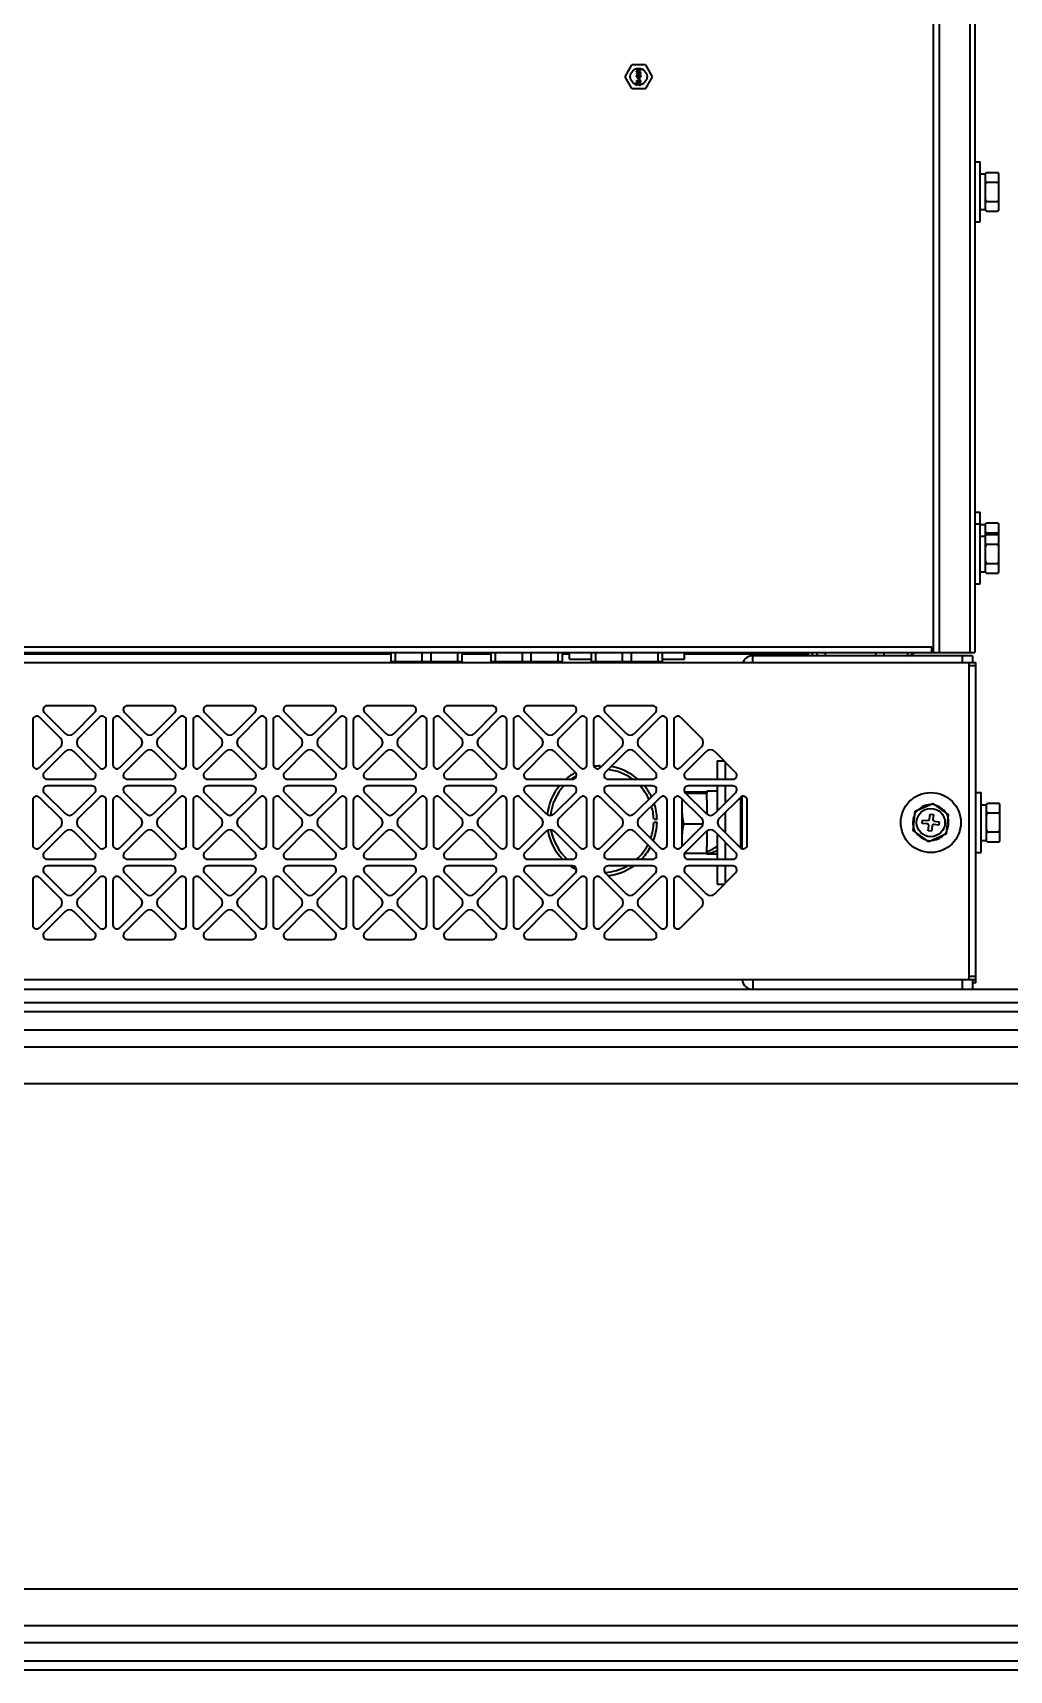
# Model space of a CAD drawing. Header units: millimetres. Extents: x 32496 to 166256, y 3504 to 23939.
# Drawn here: x 41309.4 to 41601.9, y 15003.3 to 15494 of the extents above; entities that cross this region are included whole.
import ezdxf

# ---------------------------------------------------------------- set-up
doc = ezdxf.new("R2010")
doc.units = ezdxf.units.MM
doc.layers.get('0').update_dxf_attribs({"lineweight": 35})

msp = doc.modelspace()

# ---------------------------------------------------------------- linework, layer by layer
at = {"linetype": 'Continuous'}
for p, q in [((41579.24, 15308.349), (41579.24, 17321.349)), ((41580.94, 17321.349), (41580.94, 15308.349)), ((41590.24, 15308.349), (41590.24, 16303.849)), ((41591.64, 15693.718), (41591.64, 15448.981)), ((41486.898, 15480.849), (41488.919, 15484.349)), ((41488.919, 15477.349), (41486.898, 15480.849)), ((41492.96, 15484.349), (41488.919, 15484.349)), ((41490.29, 15482.886), (41490.29, 15483.049)), ((41490.29, 15483.049), (41491.59, 15483.049)), ((41491.313, 15482.886), (41490.29, 15482.886)), ((41491.313, 15482.886), (41490.29, 15482.507)), ((41490.29, 15482.29), (41490.29, 15482.507)), ((41490.29, 15482.29), (41491.313, 15481.911)), ((41490.29, 15481.749), (41490.29, 15481.911)), ((41490.29, 15481.911), (41491.313, 15481.911)), ((41491.59, 15481.749), (41490.29, 15481.749)), ((41490.317, 15481.234), (41490.29, 15481.099)), ((41490.29, 15480.963), (41490.29, 15481.099)), ((41490.29, 15480.963), (41490.317, 15480.828)), ((41490.4, 15481.369), (41490.317, 15481.234)), ((41490.317, 15480.828), (41490.4, 15480.692)), ((41490.511, 15481.451), (41490.4, 15481.369)), ((41490.4, 15480.692), (41490.511, 15480.611)), ((41490.428, 15482.399), (41491.59, 15482.805)), ((41491.59, 15481.992), (41490.428, 15482.399)), ((41490.428, 15481.126), (41490.456, 15481.207)), ((41490.428, 15481.126), (41490.428, 15480.936)), ((41490.456, 15480.855), (41490.428, 15480.936)), ((41490.456, 15481.207), (41490.511, 15481.288)), ((41490.511, 15480.774), (41490.456, 15480.855)), ((41490.649, 15481.505), (41490.511, 15481.451)), ((41490.511, 15481.288), (41490.594, 15481.342)), ((41490.594, 15480.719), (41490.511, 15480.774)), ((41490.511, 15480.611), (41490.649, 15480.557)), ((41490.594, 15481.342), (41490.677, 15481.369)), ((41490.677, 15480.692), (41490.594, 15480.719)), ((41490.843, 15481.532), (41490.649, 15481.505)), ((41490.788, 15480.557), (41490.649, 15480.557)), ((41490.76, 15481.369), (41490.677, 15481.369)), ((41490.677, 15480.692), (41490.76, 15480.692)), ((41490.76, 15481.369), (41490.843, 15481.342)), ((41490.843, 15480.719), (41490.76, 15480.692)), ((41490.788, 15480.34), (41490.76, 15480.313)), ((41490.788, 15480.557), (41490.926, 15480.611)), ((41490.954, 15480.178), (41490.788, 15480.34)), ((41490.843, 15481.532), (41491.037, 15481.532)), ((41490.843, 15481.342), (41490.898, 15481.288)), ((41490.898, 15480.774), (41490.843, 15480.719)), ((41490.898, 15481.288), (41490.954, 15481.207)), ((41490.954, 15480.855), (41490.898, 15480.774)), ((41490.926, 15480.611), (41491.009, 15480.692)), ((41490.954, 15481.207), (41490.981, 15481.126)), ((41490.981, 15480.936), (41490.954, 15480.855)), ((41491.12, 15480.34), (41490.954, 15480.178)), ((41491.092, 15481.234), (41490.981, 15481.397)), ((41491.037, 15481.397), (41490.981, 15481.397)), ((41490.981, 15480.936), (41490.981, 15481.126)), ((41491.009, 15480.692), (41491.092, 15480.828)), ((41491.23, 15481.505), (41491.037, 15481.532)), ((41491.037, 15481.397), (41491.203, 15481.369)), ((41491.12, 15481.099), (41491.092, 15481.234)), ((41491.092, 15480.828), (41491.12, 15480.963)), ((41491.12, 15481.099), (41491.12, 15480.963)), ((41491.147, 15480.313), (41491.12, 15480.34)), ((41491.203, 15481.369), (41491.286, 15481.342)), ((41491.368, 15481.451), (41491.23, 15481.505)), ((41491.286, 15481.342), (41491.368, 15481.288)), ((41491.368, 15480.801), (41491.286, 15480.747)), ((41491.286, 15480.611), (41491.286, 15480.747)), ((41491.286, 15480.611), (41491.368, 15480.638)), ((41491.479, 15481.369), (41491.368, 15481.451)), ((41491.368, 15481.288), (41491.424, 15481.207)), ((41491.424, 15480.882), (41491.368, 15480.801)), ((41491.368, 15480.638), (41491.479, 15480.719)), ((41491.424, 15481.207), (41491.451, 15481.126)), ((41491.451, 15480.963), (41491.424, 15480.882)), ((41491.451, 15480.963), (41491.451, 15481.126)), ((41491.562, 15481.234), (41491.479, 15481.369)), ((41491.479, 15480.719), (41491.562, 15480.855)), ((41491.59, 15481.099), (41491.562, 15481.234)), ((41491.562, 15480.855), (41491.59, 15480.99)), ((41491.59, 15483.049), (41491.59, 15482.805)), ((41491.59, 15481.992), (41491.59, 15481.749)), ((41491.59, 15481.099), (41491.59, 15480.99)), ((41492.96, 15484.349), (41494.981, 15480.849)), ((41494.981, 15480.849), (41492.96, 15477.349)), ((41488.919, 15477.349), (41492.96, 15477.349)), ((41490.29, 15479.419), (41490.29, 15479.582)), ((41490.29, 15479.582), (41491.368, 15479.582)), ((41491.59, 15479.419), (41490.29, 15479.419)), ((41490.29, 15478.228), (41490.29, 15479.203)), ((41490.29, 15479.203), (41490.428, 15479.203)), ((41490.428, 15478.228), (41490.29, 15478.228)), ((41491.12, 15478.444), (41490.428, 15479.203)), ((41490.428, 15478.986), (41490.428, 15478.228)), ((41490.428, 15478.986), (41491.037, 15478.309)), ((41490.705, 15480.124), (41490.705, 15480.178)), ((41490.705, 15480.178), (41490.898, 15480.178)), ((41490.898, 15480.124), (41490.705, 15480.124)), ((41490.76, 15480.313), (41490.898, 15480.178)), ((41490.898, 15480.124), (41490.76, 15479.988)), ((41490.76, 15479.988), (41490.788, 15479.961)), ((41490.788, 15479.961), (41490.954, 15480.124)), ((41490.954, 15480.124), (41491.12, 15479.961)), ((41491.009, 15480.178), (41491.147, 15480.313)), ((41491.009, 15480.178), (41491.203, 15480.178)), ((41491.147, 15479.988), (41491.009, 15480.124)), ((41491.203, 15480.124), (41491.009, 15480.124)), ((41491.037, 15478.309), (41491.12, 15478.255)), ((41491.12, 15479.961), (41491.147, 15479.988)), ((41491.23, 15478.39), (41491.12, 15478.444)), ((41491.12, 15478.255), (41491.23, 15478.228)), ((41491.175, 15479.744), (41491.368, 15479.582)), ((41491.175, 15479.744), (41491.396, 15479.744)), ((41491.203, 15480.178), (41491.203, 15480.124)), ((41491.23, 15478.39), (41491.286, 15478.39)), ((41491.286, 15478.228), (41491.23, 15478.228)), ((41491.286, 15479.04), (41491.286, 15479.176)), ((41491.396, 15479.149), (41491.286, 15479.176)), ((41491.286, 15479.04), (41491.368, 15478.986)), ((41491.368, 15478.444), (41491.286, 15478.39)), ((41491.286, 15478.228), (41491.396, 15478.255)), ((41491.368, 15478.986), (41491.424, 15478.905)), ((41491.424, 15478.526), (41491.368, 15478.444)), ((41491.59, 15479.582), (41491.396, 15479.744)), ((41491.507, 15479.04), (41491.396, 15479.149)), ((41491.396, 15478.255), (41491.507, 15478.363)), ((41491.424, 15478.905), (41491.451, 15478.769)), ((41491.451, 15478.661), (41491.424, 15478.526)), ((41491.451, 15478.661), (41491.451, 15478.769)), ((41491.562, 15478.932), (41491.507, 15479.04)), ((41491.507, 15478.363), (41491.562, 15478.472)), ((41491.59, 15478.742), (41491.562, 15478.932)), ((41491.562, 15478.472), (41491.59, 15478.634)), ((41491.59, 15479.582), (41491.59, 15479.419)), ((41491.59, 15478.742), (41491.59, 15478.634)), ((41591.64, 15455.349), (41593.24, 15455.349)), ((41593.24, 15437.349), (41593.24, 15455.349)), ((41593.24, 15451.699), (41594.84, 15451.699)), ((41594.84, 15451.822), (41595.14, 15452.122)), ((41594.84, 15440.875), (41594.84, 15451.822)), ((41595.14, 15452.122), (41598.54, 15452.122)), ((41598.84, 15451.822), (41598.54, 15452.122)), ((41598.84, 15440.875), (41598.84, 15451.822)), ((41591.64, 15448.981), (41591.64, 15443.718)), ((41595.14, 15449.235), (41598.54, 15449.235)), ((41591.64, 15443.718), (41591.64, 15308.349)), ((41595.14, 15443.462), (41598.54, 15443.462)), ((41591.64, 15437.349), (41593.24, 15437.349)), ((41593.24, 15440.999), (41594.84, 15440.999)), ((41594.84, 15440.875), (41595.14, 15440.575)), ((41595.14, 15440.575), (41598.54, 15440.575)), ((41598.84, 15440.875), (41598.54, 15440.575)), ((41591.64, 15350.349), (41593.24, 15350.349)), ((41593.24, 15346.849), (41593.24, 15350.349)), ((41591.64, 15346.849), (41593.24, 15346.849)), ((41593.24, 15328.849), (41593.24, 15346.849)), ((41593.24, 15346.699), (41594.84, 15346.699)), ((41593.24, 15343.199), (41594.84, 15343.199)), ((41594.84, 15346.822), (41595.111, 15347.093)), ((41594.84, 15343.322), (41594.84, 15346.822)), ((41594.84, 15343.322), (41595.14, 15343.622)), ((41594.84, 15332.375), (41594.84, 15343.322)), ((41595.14, 15347.122), (41598.54, 15347.122)), ((41595.14, 15344.191), (41598.54, 15344.191)), ((41595.14, 15343.622), (41598.54, 15343.622)), ((41598.84, 15343.322), (41598.54, 15343.622)), ((41598.84, 15346.822), (41598.569, 15347.093)), ((41598.84, 15343.322), (41598.84, 15346.822)), ((41598.84, 15332.375), (41598.84, 15343.322)), ((41595.14, 15340.735), (41598.54, 15340.735)), ((41595.14, 15334.962), (41598.54, 15334.962)), ((41591.64, 15328.849), (41593.24, 15328.849)), ((41593.24, 15332.499), (41594.84, 15332.499)), ((41594.84, 15332.375), (41595.14, 15332.075)), ((41595.14, 15332.075), (41598.54, 15332.075)), ((41598.84, 15332.375), (41598.54, 15332.075)), ((41094.64, 15310.049), (41578.74, 15310.049)), ((41578.74, 15308.349), (41578.74, 15310.049)), ((41094.64, 15308.349), (41580.94, 15308.349)), ((41094.64, 15305.349), (41591.94, 15305.349)), ((41416.773, 15307.849), (41269.665, 15307.849)), ((41416.773, 15305.582), (41416.773, 15308.349)), ((41416.773, 15305.582), (41438.106, 15305.582)), ((41418.092, 15305.582), (41418.092, 15308.349)), ((41426.121, 15305.582), (41426.121, 15308.349)), ((41428.758, 15305.582), (41428.758, 15308.349)), ((41436.788, 15305.582), (41436.788, 15308.349)), ((41438.106, 15305.582), (41438.106, 15308.349)), ((41446.773, 15307.849), (41438.106, 15307.849)), ((41446.773, 15305.582), (41446.773, 15308.349)), ((41446.773, 15305.582), (41468.106, 15305.582)), ((41448.092, 15305.582), (41448.092, 15308.349)), ((41456.121, 15305.582), (41456.121, 15308.349)), ((41458.758, 15305.582), (41458.758, 15308.349)), ((41466.788, 15305.582), (41466.788, 15308.349)), ((41468.106, 15305.582), (41468.106, 15308.349)), ((41470.19, 15307.849), (41468.106, 15307.849)), ((41470.19, 15306.349), (41470.19, 15308.349)), ((41470.19, 15306.349), (41476.773, 15306.349)), ((41476.773, 15305.582), (41476.773, 15308.349)), ((41476.773, 15305.582), (41498.106, 15305.582)), ((41478.092, 15305.582), (41478.092, 15308.349)), ((41486.121, 15305.582), (41486.121, 15308.349)), ((41488.758, 15305.582), (41488.758, 15308.349)), ((41496.788, 15305.582), (41496.788, 15308.349)), ((41498.106, 15305.582), (41498.106, 15308.349)), ((41498.106, 15306.349), (41504.69, 15306.349)), ((41504.69, 15306.349), (41504.69, 15308.349)), ((41541.94, 15307.849), (41504.69, 15307.849)), ((41525.14, 15305.349), (41525.14, 15307.349)), ((41590.94, 15307.349), (41525.14, 15307.349)), ((41541.54, 15307.349), (41541.54, 15307.849)), ((41541.94, 15307.849), (41541.94, 15308.349)), ((41543.04, 15307.349), (41543.04, 15308.349)), ((41544.44, 15307.349), (41544.44, 15308.349)), ((41546.94, 15307.349), (41546.94, 15308.349)), ((41561.94, 15307.349), (41561.94, 15308.349)), ((41564.44, 15307.349), (41564.44, 15308.349)), ((41571.44, 15308.349), (41571.44, 15307.349)), ((41580.94, 15308.349), (41591.64, 15308.349)), ((41587.94, 15305.349), (41587.94, 15307.349)), ((41589.94, 15304.349), (41589.94, 15305.349)), ((41589.94, 15211.349), (41589.94, 15304.349)), ((41591.94, 15304.349), (41589.94, 15304.349)), ((41590.94, 15307.349), (41590.94, 15305.349)), ((41591.94, 15210.349), (41591.94, 15305.349)), ((41312.903, 15290.3), (41319.167, 15284.036)), ((41327.128, 15292.349), (41313.751, 15292.349)), ((41321.713, 15284.036), (41327.977, 15290.3)), ((41336.903, 15290.3), (41343.167, 15284.036)), ((41351.128, 15292.349), (41337.751, 15292.349)), ((41345.713, 15284.036), (41351.977, 15290.3)), ((41360.903, 15290.3), (41367.167, 15284.036)), ((41375.128, 15292.349), (41361.751, 15292.349)), ((41369.713, 15284.036), (41375.977, 15290.3)), ((41384.903, 15290.3), (41391.167, 15284.036)), ((41399.128, 15292.349), (41385.751, 15292.349)), ((41393.713, 15284.036), (41399.977, 15290.3)), ((41408.903, 15290.3), (41415.167, 15284.036)), ((41423.128, 15292.349), (41409.751, 15292.349)), ((41417.713, 15284.036), (41423.977, 15290.3)), ((41432.903, 15290.3), (41439.167, 15284.036)), ((41447.128, 15292.349), (41433.751, 15292.349)), ((41441.713, 15284.036), (41447.977, 15290.3)), ((41456.903, 15290.3), (41463.167, 15284.036)), ((41471.128, 15292.349), (41457.751, 15292.349)), ((41465.713, 15284.036), (41471.977, 15290.3)), ((41480.903, 15290.3), (41487.167, 15284.036)), ((41495.128, 15292.349), (41481.751, 15292.349)), ((41489.713, 15284.036), (41495.977, 15290.3)), ((41309.44, 15288.037), (41309.44, 15274.66)), ((41317.753, 15282.621), (41311.488, 15288.886)), ((41329.391, 15288.886), (41323.127, 15282.621)), ((41331.44, 15274.66), (41331.44, 15288.037)), ((41333.44, 15288.037), (41333.44, 15274.66)), ((41341.753, 15282.621), (41335.488, 15288.886)), ((41353.391, 15288.886), (41347.127, 15282.621)), ((41355.44, 15274.66), (41355.44, 15288.037)), ((41357.44, 15288.037), (41357.44, 15274.66)), ((41365.753, 15282.621), (41359.488, 15288.886)), ((41377.391, 15288.886), (41371.127, 15282.621)), ((41379.44, 15274.66), (41379.44, 15288.037)), ((41381.44, 15288.037), (41381.44, 15274.66)), ((41389.753, 15282.621), (41383.488, 15288.886)), ((41401.391, 15288.886), (41395.127, 15282.621)), ((41403.44, 15274.66), (41403.44, 15288.037)), ((41405.44, 15288.037), (41405.44, 15274.66)), ((41413.753, 15282.621), (41407.488, 15288.886)), ((41425.391, 15288.886), (41419.127, 15282.621)), ((41427.44, 15274.66), (41427.44, 15288.037)), ((41429.44, 15288.037), (41429.44, 15274.66)), ((41437.753, 15282.621), (41431.488, 15288.886)), ((41449.391, 15288.886), (41443.127, 15282.621)), ((41451.44, 15274.66), (41451.44, 15288.037)), ((41453.44, 15288.037), (41453.44, 15274.66)), ((41461.753, 15282.621), (41455.488, 15288.886)), ((41473.391, 15288.886), (41467.127, 15282.621)), ((41475.44, 15274.66), (41475.44, 15288.037)), ((41477.44, 15288.037), (41477.44, 15274.66)), ((41485.753, 15282.621), (41479.488, 15288.886)), ((41497.391, 15288.886), (41491.127, 15282.621)), ((41499.44, 15274.66), (41499.44, 15288.037)), ((41501.44, 15288.037), (41501.44, 15274.66)), ((41509.753, 15282.621), (41503.488, 15288.886)), ((41311.488, 15273.811), (41317.753, 15280.076)), ((41323.127, 15280.076), (41329.391, 15273.811)), ((41335.488, 15273.811), (41341.753, 15280.076)), ((41347.127, 15280.076), (41353.391, 15273.811)), ((41359.488, 15273.811), (41365.753, 15280.076)), ((41371.127, 15280.076), (41377.391, 15273.811)), ((41383.488, 15273.811), (41389.753, 15280.076)), ((41395.127, 15280.076), (41401.391, 15273.811)), ((41407.488, 15273.811), (41413.753, 15280.076)), ((41419.127, 15280.076), (41425.391, 15273.811)), ((41431.488, 15273.811), (41437.753, 15280.076)), ((41443.127, 15280.076), (41449.391, 15273.811)), ((41455.488, 15273.811), (41461.753, 15280.076)), ((41467.127, 15280.076), (41473.391, 15273.811)), ((41479.488, 15273.811), (41485.753, 15280.076)), ((41491.127, 15280.076), (41497.391, 15273.811)), ((41503.488, 15273.811), (41509.753, 15280.076)), ((41319.167, 15278.662), (41312.903, 15272.397)), ((41327.977, 15272.397), (41321.713, 15278.662)), ((41343.167, 15278.662), (41336.903, 15272.397)), ((41351.977, 15272.397), (41345.713, 15278.662)), ((41367.167, 15278.662), (41360.903, 15272.397)), ((41375.977, 15272.397), (41369.713, 15278.662)), ((41391.167, 15278.662), (41384.903, 15272.397)), ((41399.977, 15272.397), (41393.713, 15278.662)), ((41415.167, 15278.662), (41408.903, 15272.397)), ((41423.977, 15272.397), (41417.713, 15278.662)), ((41439.167, 15278.662), (41432.903, 15272.397)), ((41447.977, 15272.397), (41441.713, 15278.662)), ((41463.167, 15278.662), (41456.903, 15272.397)), ((41471.977, 15272.397), (41465.713, 15278.662)), ((41479.44, 15273.772), (41479.44, 15274.341)), ((41487.167, 15278.662), (41480.903, 15272.397)), ((41495.977, 15272.397), (41489.713, 15278.662)), ((41511.167, 15278.662), (41504.903, 15272.397)), ((41519.977, 15272.397), (41513.713, 15278.662)), ((41514.44, 15275.849), (41514.44, 15270.349)), ((41514.44, 15275.849), (41516.526, 15275.849)), ((41516.94, 15270.349), (41516.94, 15275.434)), ((41313.751, 15270.349), (41327.128, 15270.349)), ((41337.751, 15270.349), (41351.128, 15270.349)), ((41361.751, 15270.349), (41375.128, 15270.349)), ((41385.751, 15270.349), (41399.128, 15270.349)), ((41409.751, 15270.349), (41423.128, 15270.349)), ((41433.751, 15270.349), (41447.128, 15270.349)), ((41457.751, 15270.349), (41471.128, 15270.349)), ((41481.751, 15270.349), (41495.128, 15270.349)), ((41505.751, 15270.349), (41519.128, 15270.349)), ((41317.753, 15258.621), (41311.488, 15264.886)), ((41312.903, 15266.3), (41319.167, 15260.036)), ((41327.128, 15268.349), (41313.751, 15268.349)), ((41321.713, 15260.036), (41327.977, 15266.3)), ((41329.391, 15264.886), (41323.127, 15258.621)), ((41341.753, 15258.621), (41335.488, 15264.886)), ((41336.903, 15266.3), (41343.167, 15260.036)), ((41351.128, 15268.349), (41337.751, 15268.349)), ((41345.713, 15260.036), (41351.977, 15266.3)), ((41353.391, 15264.886), (41347.127, 15258.621)), ((41365.753, 15258.621), (41359.488, 15264.886)), ((41360.903, 15266.3), (41367.167, 15260.036)), ((41375.128, 15268.349), (41361.751, 15268.349)), ((41369.713, 15260.036), (41375.977, 15266.3)), ((41377.391, 15264.886), (41371.127, 15258.621)), ((41389.753, 15258.621), (41383.488, 15264.886)), ((41384.903, 15266.3), (41391.167, 15260.036)), ((41399.128, 15268.349), (41385.751, 15268.349)), ((41393.713, 15260.036), (41399.977, 15266.3)), ((41401.391, 15264.886), (41395.127, 15258.621)), ((41413.753, 15258.621), (41407.488, 15264.886)), ((41408.903, 15266.3), (41415.167, 15260.036)), ((41423.128, 15268.349), (41409.751, 15268.349)), ((41417.713, 15260.036), (41423.977, 15266.3)), ((41425.391, 15264.886), (41419.127, 15258.621)), ((41437.753, 15258.621), (41431.488, 15264.886)), ((41432.903, 15266.3), (41439.167, 15260.036)), ((41447.128, 15268.349), (41433.751, 15268.349)), ((41441.713, 15260.036), (41447.977, 15266.3)), ((41449.391, 15264.886), (41443.127, 15258.621)), ((41461.753, 15258.621), (41455.488, 15264.886)), ((41456.903, 15266.3), (41463.167, 15260.036)), ((41471.128, 15268.349), (41457.751, 15268.349)), ((41465.713, 15260.036), (41471.977, 15266.3)), ((41473.391, 15264.886), (41467.127, 15258.621)), ((41485.753, 15258.621), (41479.488, 15264.886)), ((41480.903, 15266.3), (41487.167, 15260.036)), ((41495.128, 15268.349), (41481.751, 15268.349)), ((41489.713, 15260.036), (41495.977, 15266.3)), ((41497.391, 15264.886), (41491.127, 15258.621)), ((41509.753, 15258.621), (41503.488, 15264.886)), ((41503.84, 15264.534), (41503.84, 15250.163)), ((41504.716, 15266.551), (41511.34, 15266.551)), ((41504.903, 15266.3), (41511.167, 15260.036)), ((41505.071, 15266.132), (41511.34, 15266.132)), ((41519.128, 15268.349), (41505.751, 15268.349)), ((41511.34, 15266.799), (41511.34, 15266.228)), ((41514.44, 15266.799), (41511.34, 15266.799)), ((41511.34, 15264.037), (41511.34, 15266.228)), ((41513.713, 15260.036), (41519.977, 15266.3)), ((41514.44, 15268.349), (41514.44, 15260.763)), ((41521.391, 15264.886), (41515.127, 15258.621)), ((41516.94, 15263.263), (41516.94, 15268.349)), ((41521.44, 15264.925), (41521.44, 15249.772)), ((41521.94, 15264.849), (41521.44, 15264.849)), ((41521.94, 15249.505), (41521.94, 15265.192)), ((41591.94, 15266.349), (41593.54, 15266.349)), ((41593.54, 15248.349), (41593.54, 15266.349)), ((41309.44, 15264.037), (41309.44, 15250.66)), ((41331.44, 15250.66), (41331.44, 15264.037)), ((41333.44, 15264.037), (41333.44, 15250.66)), ((41355.44, 15250.66), (41355.44, 15264.037)), ((41357.44, 15264.037), (41357.44, 15250.66)), ((41379.44, 15250.66), (41379.44, 15264.037)), ((41381.44, 15264.037), (41381.44, 15250.66)), ((41403.44, 15250.66), (41403.44, 15264.037)), ((41405.44, 15264.037), (41405.44, 15250.66)), ((41427.44, 15250.66), (41427.44, 15264.037)), ((41429.44, 15264.037), (41429.44, 15250.66)), ((41451.44, 15250.66), (41451.44, 15264.037)), ((41453.44, 15264.037), (41453.44, 15250.66)), ((41475.44, 15250.66), (41475.44, 15264.037)), ((41477.44, 15264.037), (41477.44, 15250.66)), ((41499.44, 15250.66), (41499.44, 15264.037)), ((41501.44, 15264.037), (41501.44, 15250.66)), ((41511.34, 15264.037), (41511.34, 15259.894)), ((41516.94, 15254.263), (41516.94, 15260.434)), ((41523.44, 15250.66), (41523.44, 15264.037)), ((41573.161, 15255.009), (41573.775, 15260.75)), ((41573.775, 15260.75), (41579.053, 15263.089)), ((41578.049, 15258.396), (41578.208, 15259.888)), ((41578.208, 15259.888), (41579.203, 15259.781)), ((41579.203, 15259.781), (41579.043, 15258.29)), ((41579.053, 15263.089), (41583.718, 15259.688)), ((41583.105, 15253.947), (41583.718, 15259.688)), ((41593.54, 15262.699), (41595.14, 15262.699)), ((41595.14, 15262.822), (41595.392, 15263.075)), ((41595.14, 15251.875), (41595.14, 15262.822)), ((41595.392, 15263.075), (41595.44, 15263.122)), ((41595.44, 15263.122), (41598.84, 15263.122)), ((41595.44, 15260.307), (41598.84, 15260.307)), ((41598.887, 15263.075), (41598.84, 15263.122)), ((41599.14, 15262.822), (41598.887, 15263.075)), ((41599.14, 15251.875), (41599.14, 15262.822)), ((41311.488, 15249.811), (41317.753, 15256.076)), ((41319.167, 15254.662), (41312.903, 15248.397)), ((41327.977, 15248.397), (41321.713, 15254.662)), ((41323.127, 15256.076), (41329.391, 15249.811)), ((41335.488, 15249.811), (41341.753, 15256.076)), ((41343.167, 15254.662), (41336.903, 15248.397)), ((41351.977, 15248.397), (41345.713, 15254.662)), ((41347.127, 15256.076), (41353.391, 15249.811)), ((41359.488, 15249.811), (41365.753, 15256.076)), ((41367.167, 15254.662), (41360.903, 15248.397)), ((41375.977, 15248.397), (41369.713, 15254.662)), ((41371.127, 15256.076), (41377.391, 15249.811)), ((41383.488, 15249.811), (41389.753, 15256.076)), ((41391.167, 15254.662), (41384.903, 15248.397)), ((41399.977, 15248.397), (41393.713, 15254.662)), ((41395.127, 15256.076), (41401.391, 15249.811)), ((41407.488, 15249.811), (41413.753, 15256.076)), ((41415.167, 15254.662), (41408.903, 15248.397)), ((41423.977, 15248.397), (41417.713, 15254.662)), ((41419.127, 15256.076), (41425.391, 15249.811)), ((41431.488, 15249.811), (41437.753, 15256.076)), ((41439.167, 15254.662), (41432.903, 15248.397)), ((41447.977, 15248.397), (41441.713, 15254.662)), ((41443.127, 15256.076), (41449.391, 15249.811)), ((41455.488, 15249.811), (41461.753, 15256.076)), ((41463.167, 15254.662), (41456.903, 15248.397)), ((41471.977, 15248.397), (41465.713, 15254.662)), ((41467.127, 15256.076), (41473.391, 15249.811)), ((41479.488, 15249.811), (41485.753, 15256.076)), ((41487.167, 15254.662), (41480.903, 15248.397)), ((41495.977, 15248.397), (41489.713, 15254.662)), ((41491.127, 15256.076), (41497.391, 15249.811)), ((41495.432, 15258.349), (41496.432, 15258.349)), ((41496.432, 15257.349), (41495.432, 15257.349)), ((41503.488, 15249.811), (41509.753, 15256.076)), ((41504.347, 15256.93), (41510.225, 15256.93)), ((41511.167, 15254.662), (41504.903, 15248.397)), ((41511.34, 15254.803), (41511.34, 15250.152)), ((41519.977, 15248.397), (41513.713, 15254.662)), ((41515.127, 15256.076), (41521.391, 15249.811)), ((41577.826, 15251.608), (41573.161, 15255.009)), ((41575.901, 15257.117), (41576.007, 15258.111)), ((41577.392, 15256.958), (41575.901, 15257.117)), ((41576.007, 15258.111), (41577.499, 15257.952)), ((41577.677, 15254.916), (41577.836, 15256.407)), ((41578.671, 15254.81), (41577.677, 15254.916)), ((41578.831, 15256.301), (41578.671, 15254.81)), ((41580.872, 15256.586), (41579.381, 15256.745)), ((41579.487, 15257.74), (41580.979, 15257.58)), ((41580.979, 15257.58), (41580.872, 15256.586)), ((41511.34, 15248.146), (41511.34, 15250.152)), ((41514.44, 15253.934), (41514.44, 15246.349)), ((41516.94, 15246.349), (41516.94, 15251.434)), ((41521.44, 15249.849), (41521.94, 15249.849)), ((41583.105, 15253.947), (41577.826, 15251.608)), ((41593.54, 15251.999), (41595.14, 15251.999)), ((41595.14, 15251.875), (41595.392, 15251.622)), ((41595.44, 15254.535), (41598.84, 15254.535)), ((41595.44, 15251.576), (41598.84, 15251.576)), ((41599.14, 15251.875), (41598.887, 15251.622)), ((41313.751, 15246.349), (41327.128, 15246.349)), ((41337.751, 15246.349), (41351.128, 15246.349)), ((41361.751, 15246.349), (41375.128, 15246.349)), ((41385.751, 15246.349), (41399.128, 15246.349)), ((41409.751, 15246.349), (41423.128, 15246.349)), ((41433.751, 15246.349), (41447.128, 15246.349)), ((41457.751, 15246.349), (41471.128, 15246.349)), ((41481.751, 15246.349), (41495.128, 15246.349)), ((41504.716, 15248.146), (41511.34, 15248.146)), ((41505.751, 15246.349), (41519.128, 15246.349)), ((41511.34, 15248.146), (41511.34, 15247.899)), ((41514.44, 15247.899), (41511.34, 15247.899)), ((41591.94, 15248.349), (41593.54, 15248.349)), ((41309.44, 15240.037), (41309.44, 15226.66)), ((41317.753, 15234.621), (41311.488, 15240.886)), ((41312.903, 15242.3), (41319.167, 15236.036)), ((41327.128, 15244.349), (41313.751, 15244.349)), ((41321.713, 15236.036), (41327.977, 15242.3)), ((41329.391, 15240.886), (41323.127, 15234.621)), ((41331.44, 15226.66), (41331.44, 15240.037)), ((41333.44, 15240.037), (41333.44, 15226.66)), ((41341.753, 15234.621), (41335.488, 15240.886)), ((41336.903, 15242.3), (41343.167, 15236.036)), ((41351.128, 15244.349), (41337.751, 15244.349)), ((41345.713, 15236.036), (41351.977, 15242.3)), ((41353.391, 15240.886), (41347.127, 15234.621)), ((41355.44, 15226.66), (41355.44, 15240.037)), ((41357.44, 15240.037), (41357.44, 15226.66)), ((41365.753, 15234.621), (41359.488, 15240.886)), ((41360.903, 15242.3), (41367.167, 15236.036)), ((41375.128, 15244.349), (41361.751, 15244.349)), ((41369.713, 15236.036), (41375.977, 15242.3)), ((41377.391, 15240.886), (41371.127, 15234.621)), ((41379.44, 15226.66), (41379.44, 15240.037)), ((41381.44, 15240.037), (41381.44, 15226.66)), ((41389.753, 15234.621), (41383.488, 15240.886)), ((41384.903, 15242.3), (41391.167, 15236.036)), ((41399.128, 15244.349), (41385.751, 15244.349)), ((41393.713, 15236.036), (41399.977, 15242.3)), ((41401.391, 15240.886), (41395.127, 15234.621)), ((41403.44, 15226.66), (41403.44, 15240.037)), ((41405.44, 15240.037), (41405.44, 15226.66)), ((41413.753, 15234.621), (41407.488, 15240.886)), ((41408.903, 15242.3), (41415.167, 15236.036)), ((41423.128, 15244.349), (41409.751, 15244.349)), ((41417.713, 15236.036), (41423.977, 15242.3)), ((41425.391, 15240.886), (41419.127, 15234.621)), ((41427.44, 15226.66), (41427.44, 15240.037)), ((41429.44, 15240.037), (41429.44, 15226.66)), ((41437.753, 15234.621), (41431.488, 15240.886)), ((41432.903, 15242.3), (41439.167, 15236.036)), ((41447.128, 15244.349), (41433.751, 15244.349)), ((41441.713, 15236.036), (41447.977, 15242.3)), ((41449.391, 15240.886), (41443.127, 15234.621)), ((41451.44, 15226.66), (41451.44, 15240.037)), ((41453.44, 15240.037), (41453.44, 15226.66)), ((41461.753, 15234.621), (41455.488, 15240.886)), ((41456.903, 15242.3), (41463.167, 15236.036)), ((41471.128, 15244.349), (41457.751, 15244.349)), ((41465.713, 15236.036), (41471.977, 15242.3)), ((41473.391, 15240.886), (41467.127, 15234.621)), ((41475.44, 15226.66), (41475.44, 15240.037)), ((41477.44, 15240.037), (41477.44, 15226.66)), ((41485.753, 15234.621), (41479.488, 15240.886)), ((41480.903, 15242.3), (41487.167, 15236.036)), ((41495.128, 15244.349), (41481.751, 15244.349)), ((41489.713, 15236.036), (41495.977, 15242.3)), ((41497.391, 15240.886), (41491.127, 15234.621)), ((41499.44, 15226.66), (41499.44, 15240.037)), ((41501.44, 15240.037), (41501.44, 15226.66)), ((41509.753, 15234.621), (41503.488, 15240.886)), ((41504.903, 15242.3), (41511.167, 15236.036)), ((41519.128, 15244.349), (41505.751, 15244.349)), ((41513.713, 15236.036), (41519.977, 15242.3)), ((41514.44, 15244.349), (41514.44, 15238.849)), ((41516.94, 15239.263), (41516.94, 15244.349)), ((41514.44, 15238.849), (41516.526, 15238.849)), ((41311.488, 15225.811), (41317.753, 15232.076)), ((41319.167, 15230.662), (41312.903, 15224.397)), ((41327.977, 15224.397), (41321.713, 15230.662)), ((41323.127, 15232.076), (41329.391, 15225.811)), ((41335.488, 15225.811), (41341.753, 15232.076)), ((41343.167, 15230.662), (41336.903, 15224.397)), ((41351.977, 15224.397), (41345.713, 15230.662)), ((41347.127, 15232.076), (41353.391, 15225.811)), ((41359.488, 15225.811), (41365.753, 15232.076)), ((41367.167, 15230.662), (41360.903, 15224.397)), ((41375.977, 15224.397), (41369.713, 15230.662)), ((41371.127, 15232.076), (41377.391, 15225.811)), ((41383.488, 15225.811), (41389.753, 15232.076)), ((41391.167, 15230.662), (41384.903, 15224.397)), ((41399.977, 15224.397), (41393.713, 15230.662)), ((41395.127, 15232.076), (41401.391, 15225.811)), ((41407.488, 15225.811), (41413.753, 15232.076)), ((41415.167, 15230.662), (41408.903, 15224.397)), ((41423.977, 15224.397), (41417.713, 15230.662)), ((41419.127, 15232.076), (41425.391, 15225.811)), ((41431.488, 15225.811), (41437.753, 15232.076)), ((41439.167, 15230.662), (41432.903, 15224.397)), ((41447.977, 15224.397), (41441.713, 15230.662)), ((41443.127, 15232.076), (41449.391, 15225.811)), ((41455.488, 15225.811), (41461.753, 15232.076)), ((41463.167, 15230.662), (41456.903, 15224.397)), ((41471.977, 15224.397), (41465.713, 15230.662)), ((41467.127, 15232.076), (41473.391, 15225.811)), ((41479.488, 15225.811), (41485.753, 15232.076)), ((41487.167, 15230.662), (41480.903, 15224.397)), ((41495.977, 15224.397), (41489.713, 15230.662)), ((41491.127, 15232.076), (41497.391, 15225.811)), ((41503.488, 15225.811), (41509.753, 15232.076)), ((41313.751, 15222.349), (41327.128, 15222.349)), ((41337.751, 15222.349), (41351.128, 15222.349)), ((41361.751, 15222.349), (41375.128, 15222.349)), ((41385.751, 15222.349), (41399.128, 15222.349)), ((41409.751, 15222.349), (41423.128, 15222.349)), ((41433.751, 15222.349), (41447.128, 15222.349)), ((41457.751, 15222.349), (41471.128, 15222.349)), ((41481.751, 15222.349), (41495.128, 15222.349)), ((41589.94, 15210.349), (41589.94, 15211.349)), ((41589.94, 15211.349), (41591.94, 15211.349)), ((41094.64, 15210.349), (41591.94, 15210.349)), ((41961.64, 15207.349), (41134.64, 15207.349)), ((41525.14, 15210.349), (41525.14, 15207.349)), ((41587.94, 15207.349), (41587.94, 15210.349)), ((41590.94, 15210.349), (41590.94, 15209.758)), ((41590.94, 15209.758), (41590.94, 15207.349)), ((41591.94, 15209.349), (41590.94, 15209.349)), ((41591.94, 15209.349), (41591.94, 15210.349)), ((41961.64, 15203.349), (41134.64, 15203.349)), ((51717.14, 15200.629), (40048.64, 15200.629)), ((51717.14, 15195.156), (40048.64, 15195.156)), ((51071.64, 15190.039), (40098.64, 15190.039)), ((51071.64, 15179.094), (40098.64, 15179.094)), ((52008.64, 15027.604), (40172.64, 15027.604)), ((52008.64, 15016.658), (40172.64, 15016.658)), ((52008.64, 15011.541), (40172.64, 15011.541)), ((52008.64, 15006.069), (40172.64, 15006.069)), ((52008.64, 15003.349), (40172.64, 15003.349))]:
    msp.add_line(p, q, dxfattribs=at)
for centre, radius in [((41490.94, 15480.849), 2.5), ((41578.44, 15257.349), 9), ((41578.44, 15257.349), 4.25)]:
    msp.add_circle(centre, radius, dxfattribs=at)
for centre, radius, start, end in [((41596.082, 15449.548), 3.555, 39.13645, 39.50132), ((41597.598, 15443.15), 3.556, 219.13644, 219.50078), ((41597.655, 15344.531), 3.608, 140.86438, 141.29004), ((41598.976, 15343.344), 5.384, 135.4351, 135.87611), ((41594.702, 15343.342), 5.386, 44.1239, 44.56491), ((41596.026, 15344.532), 3.606, 38.70995, 39.13363), ((41596.082, 15341.048), 3.555, 39.13645, 39.50132), ((41597.598, 15334.65), 3.556, 219.13644, 219.50078), ((41525.14, 15304.149), 3.2, 90, 157.85234), ((41571.44, 15310.349), 3, 270, 317.70579), ((41310.64, 15288.037), 1.2, 45, 180), ((41313.751, 15291.149), 1.2, 90, 225), ((41327.128, 15291.149), 1.2, 315, 90), ((41330.24, 15288.037), 1.2, 0, 135), ((41334.64, 15288.037), 1.2, 45, 180), ((41337.751, 15291.149), 1.2, 90, 225), ((41351.128, 15291.149), 1.2, 315, 90), ((41354.24, 15288.037), 1.2, 0, 135), ((41358.64, 15288.037), 1.2, 45, 180), ((41361.751, 15291.149), 1.2, 90, 225), ((41375.128, 15291.149), 1.2, 315, 90), ((41378.24, 15288.037), 1.2, 0, 135), ((41382.64, 15288.037), 1.2, 45, 180), ((41385.751, 15291.149), 1.2, 90, 225), ((41399.128, 15291.149), 1.2, 315, 90), ((41402.24, 15288.037), 1.2, 0, 135), ((41406.64, 15288.037), 1.2, 45, 180), ((41409.751, 15291.149), 1.2, 90, 225), ((41423.128, 15291.149), 1.2, 315, 90), ((41426.24, 15288.037), 1.2, 0, 135), ((41430.64, 15288.037), 1.2, 45, 180), ((41433.751, 15291.149), 1.2, 90, 225), ((41447.128, 15291.149), 1.2, 315, 90), ((41450.24, 15288.037), 1.2, 0, 135), ((41454.64, 15288.037), 1.2, 45, 180), ((41457.751, 15291.149), 1.2, 90, 225), ((41471.128, 15291.149), 1.2, 315, 90), ((41474.24, 15288.037), 1.2, 0, 135), ((41478.64, 15288.037), 1.2, 45, 180), ((41481.751, 15291.149), 1.2, 90, 225), ((41495.128, 15291.149), 1.2, 315, 90), ((41498.24, 15288.037), 1.2, 0, 135), ((41502.64, 15288.037), 1.2, 45, 180), ((41316.48, 15281.349), 1.8, 315, 45), ((41320.44, 15285.308), 1.8, 225, 315), ((41320.44, 15277.389), 1.8, 45, 135), ((41324.4, 15281.349), 1.8, 135, 225), ((41340.48, 15281.349), 1.8, 315, 45), ((41344.44, 15285.308), 1.8, 225, 315), ((41344.44, 15277.389), 1.8, 45, 135), ((41348.4, 15281.349), 1.8, 135, 225), ((41364.48, 15281.349), 1.8, 315, 45), ((41368.44, 15285.308), 1.8, 225, 315), ((41368.44, 15277.389), 1.8, 45, 135), ((41372.4, 15281.349), 1.8, 135, 225), ((41388.48, 15281.349), 1.8, 315, 45), ((41392.44, 15285.308), 1.8, 225, 315), ((41392.44, 15277.389), 1.8, 45, 135), ((41396.4, 15281.349), 1.8, 135, 225), ((41412.48, 15281.349), 1.8, 315, 45), ((41416.44, 15285.308), 1.8, 225, 315), ((41416.44, 15277.389), 1.8, 45, 135), ((41420.4, 15281.349), 1.8, 135, 225), ((41436.48, 15281.349), 1.8, 315, 45), ((41440.44, 15285.308), 1.8, 225, 315), ((41440.44, 15277.389), 1.8, 45, 135), ((41444.4, 15281.349), 1.8, 135, 225), ((41460.48, 15281.349), 1.8, 315, 45), ((41464.44, 15285.308), 1.8, 225, 315), ((41464.44, 15277.389), 1.8, 45, 135), ((41468.4, 15281.349), 1.8, 135, 225), ((41484.48, 15281.349), 1.8, 315, 45), ((41488.44, 15285.308), 1.8, 225, 315), ((41488.44, 15277.389), 1.8, 45, 135), ((41492.4, 15281.349), 1.8, 135, 225), ((41508.48, 15281.349), 1.8, 315, 45), ((41512.44, 15277.389), 1.8, 45, 135), ((41310.64, 15274.66), 1.2, 180, 315), ((41330.24, 15274.66), 1.2, 225, 0), ((41334.64, 15274.66), 1.2, 180, 315), ((41354.24, 15274.66), 1.2, 225, 0), ((41358.64, 15274.66), 1.2, 180, 315), ((41378.24, 15274.66), 1.2, 225, 0), ((41382.64, 15274.66), 1.2, 180, 315), ((41402.24, 15274.66), 1.2, 225, 0), ((41406.64, 15274.66), 1.2, 180, 315), ((41426.24, 15274.66), 1.2, 225, 0), ((41430.64, 15274.66), 1.2, 180, 315), ((41450.24, 15274.66), 1.2, 225, 0), ((41454.64, 15274.66), 1.2, 180, 315), ((41474.24, 15274.66), 1.2, 225, 0), ((41478.64, 15274.66), 1.2, 180, 315), ((41479.94, 15257.849), 16.5, 91.7365, 98.34437), ((41498.24, 15274.66), 1.2, 225, 0), ((41502.64, 15274.66), 1.2, 180, 315), ((41313.751, 15271.549), 1.2, 135, 270), ((41327.128, 15271.549), 1.2, 270, 45), ((41337.751, 15271.549), 1.2, 135, 270), ((41351.128, 15271.549), 1.2, 270, 45), ((41361.751, 15271.549), 1.2, 135, 270), ((41375.128, 15271.549), 1.2, 270, 45), ((41385.751, 15271.549), 1.2, 135, 270), ((41399.128, 15271.549), 1.2, 270, 45), ((41409.751, 15271.549), 1.2, 135, 270), ((41423.128, 15271.549), 1.2, 270, 45), ((41433.751, 15271.549), 1.2, 135, 270), ((41447.128, 15271.549), 1.2, 270, 45), ((41457.751, 15271.549), 1.2, 135, 270), ((41479.94, 15257.849), 16.5, 118.62579, 130.66828), ((41479.94, 15257.849), 15.5, 119.58808, 126.13774), ((41471.128, 15271.549), 1.2, 270, 45), ((41481.751, 15271.549), 1.2, 135, 270), ((41479.94, 15257.849), 15.5, 53.86236, 83.34372), ((41479.94, 15257.849), 16.5, 49.33265, 80.64875), ((41495.128, 15271.549), 1.2, 270, 45), ((41505.751, 15271.549), 1.2, 135, 270), ((41519.128, 15271.549), 1.2, 270, 45), ((41310.64, 15264.037), 1.2, 45, 180), ((41313.751, 15267.149), 1.2, 90, 225), ((41327.128, 15267.149), 1.2, 315, 90), ((41330.24, 15264.037), 1.2, 0, 135), ((41334.64, 15264.037), 1.2, 45, 180), ((41337.751, 15267.149), 1.2, 90, 225), ((41351.128, 15267.149), 1.2, 315, 90), ((41354.24, 15264.037), 1.2, 0, 135), ((41358.64, 15264.037), 1.2, 45, 180), ((41361.751, 15267.149), 1.2, 90, 225), ((41375.128, 15267.149), 1.2, 315, 90), ((41378.24, 15264.037), 1.2, 0, 135), ((41382.64, 15264.037), 1.2, 45, 180), ((41385.751, 15267.149), 1.2, 90, 225), ((41399.128, 15267.149), 1.2, 315, 90), ((41402.24, 15264.037), 1.2, 0, 135), ((41406.64, 15264.037), 1.2, 45, 180), ((41409.751, 15267.149), 1.2, 90, 225), ((41423.128, 15267.149), 1.2, 315, 90), ((41426.24, 15264.037), 1.2, 0, 135), ((41430.64, 15264.037), 1.2, 45, 180), ((41433.751, 15267.149), 1.2, 90, 225), ((41447.128, 15267.149), 1.2, 315, 90), ((41450.24, 15264.037), 1.2, 0, 135), ((41454.64, 15264.037), 1.2, 45, 180), ((41457.751, 15267.149), 1.2, 90, 225), ((41479.94, 15257.849), 16.5, 140.44975, 173.3933), ((41479.94, 15257.849), 15.5, 137.2859, 173.80278), ((41471.128, 15267.149), 1.2, 315, 90), ((41474.24, 15264.037), 1.2, 0, 135), ((41478.64, 15264.037), 1.2, 45, 180), ((41481.751, 15267.149), 1.2, 90, 225), ((41479.94, 15257.849), 15.5, 24.72813, 42.71334), ((41479.94, 15257.849), 16.5, 26.02129, 39.54966), ((41495.128, 15267.149), 1.2, 315, 90), ((41498.24, 15264.037), 1.2, 0, 135), ((41502.64, 15264.037), 1.2, 45, 180), ((41505.751, 15267.149), 1.2, 90, 225), ((41519.128, 15267.149), 1.2, 315, 90), ((41522.24, 15264.037), 1.2, 0, 135), ((41320.44, 15261.308), 1.8, 225, 315), ((41344.44, 15261.308), 1.8, 225, 315), ((41368.44, 15261.308), 1.8, 225, 315), ((41392.44, 15261.308), 1.8, 225, 315), ((41416.44, 15261.308), 1.8, 225, 315), ((41440.44, 15261.308), 1.8, 225, 315), ((41464.44, 15261.308), 1.8, 225, 315), ((41488.44, 15261.308), 1.8, 225, 315), ((41479.94, 15257.849), 15.5, 1.84857, 16.59242), ((41479.94, 15257.849), 16.5, 1.7365, 18.45898), ((41512.44, 15261.308), 1.8, 225, 315), ((41578.44, 15257.349), 5.35, 153.06137, 194.74076), ((41578.44, 15257.349), 5.474, 137.90862, 149.89351), ((41578.44, 15257.349), 5.35, 93.06137, 134.74076), ((41578.44, 15257.349), 5.474, 77.90862, 89.89351), ((41578.44, 15257.349), 5.35, 33.06137, 74.74076), ((41578.44, 15257.349), 5.474, 17.90862, 29.89351), ((41316.48, 15257.349), 1.8, 315, 45), ((41320.44, 15253.389), 1.8, 45, 135), ((41324.4, 15257.349), 1.8, 135, 225), ((41340.48, 15257.349), 1.8, 315, 45), ((41344.44, 15253.389), 1.8, 45, 135), ((41348.4, 15257.349), 1.8, 135, 225), ((41364.48, 15257.349), 1.8, 315, 45), ((41368.44, 15253.389), 1.8, 45, 135), ((41372.4, 15257.349), 1.8, 135, 225), ((41388.48, 15257.349), 1.8, 315, 45), ((41392.44, 15253.389), 1.8, 45, 135), ((41396.4, 15257.349), 1.8, 135, 225), ((41412.48, 15257.349), 1.8, 315, 45), ((41416.44, 15253.389), 1.8, 45, 135), ((41420.4, 15257.349), 1.8, 135, 225), ((41436.48, 15257.349), 1.8, 315, 45), ((41440.44, 15253.389), 1.8, 45, 135), ((41444.4, 15257.349), 1.8, 135, 225), ((41460.48, 15257.349), 1.8, 315, 45), ((41464.44, 15253.389), 1.8, 45, 135), ((41479.94, 15257.849), 16.5, 189.86055, 224.2208), ((41479.94, 15257.849), 15.5, 189.98795, 227.98818), ((41468.4, 15257.349), 1.8, 135, 225), ((41484.48, 15257.349), 1.8, 315, 45), ((41488.44, 15253.389), 1.8, 45, 135), ((41492.4, 15257.349), 1.8, 135, 225), ((41479.94, 15257.849), 15.5, 340.45195, 358.15143), ((41479.94, 15257.849), 16.5, 338.81204, 358.2635), ((41508.48, 15257.349), 1.8, 315, 45), ((41512.44, 15253.389), 1.8, 45, 135), ((41516.4, 15257.349), 1.8, 135, 225), ((41578.44, 15257.349), 5.474, 197.90862, 209.89351), ((41577.339, 15256.461), 0.5, 353.90106, 83.90106), ((41577.552, 15258.449), 0.5, 263.90106, 353.90106), ((41579.328, 15256.248), 0.5, 83.90106, 173.90106), ((41579.54, 15258.237), 0.5, 173.90106, 263.90106), ((41578.44, 15257.349), 5.35, 333.06137, 14.74076), ((41310.64, 15250.66), 1.2, 180, 315), ((41330.24, 15250.66), 1.2, 225, 0), ((41334.64, 15250.66), 1.2, 180, 315), ((41354.24, 15250.66), 1.2, 225, 0), ((41358.64, 15250.66), 1.2, 180, 315), ((41378.24, 15250.66), 1.2, 225, 0), ((41382.64, 15250.66), 1.2, 180, 315), ((41402.24, 15250.66), 1.2, 225, 0), ((41406.64, 15250.66), 1.2, 180, 315), ((41426.24, 15250.66), 1.2, 225, 0), ((41430.64, 15250.66), 1.2, 180, 315), ((41450.24, 15250.66), 1.2, 225, 0), ((41454.64, 15250.66), 1.2, 180, 315), ((41474.24, 15250.66), 1.2, 225, 0), ((41478.64, 15250.66), 1.2, 180, 315), ((41479.94, 15257.849), 15.5, 312.01146, 332.49855), ((41479.94, 15257.849), 16.5, 315.78045, 331.41617), ((41498.24, 15250.66), 1.2, 225, 0), ((41502.64, 15250.66), 1.2, 180, 315), ((41522.24, 15250.66), 1.2, 225, 0), ((41578.44, 15257.349), 5.35, 213.06137, 254.74076), ((41578.44, 15257.349), 5.474, 257.90862, 269.89351), ((41578.44, 15257.349), 5.35, 273.06137, 314.74076), ((41578.44, 15257.349), 5.474, 317.90862, 329.89351), ((41597.99, 15254.177), 3.64, 218.44669, 218.90617), ((41596.289, 15254.177), 3.639, 321.08629, 321.55327), ((41313.751, 15247.549), 1.2, 135, 270), ((41327.128, 15247.549), 1.2, 270, 45), ((41337.751, 15247.549), 1.2, 135, 270), ((41351.128, 15247.549), 1.2, 270, 45), ((41361.751, 15247.549), 1.2, 135, 270), ((41375.128, 15247.549), 1.2, 270, 45), ((41385.751, 15247.549), 1.2, 135, 270), ((41399.128, 15247.549), 1.2, 270, 45), ((41409.751, 15247.549), 1.2, 135, 270), ((41423.128, 15247.549), 1.2, 270, 45), ((41433.751, 15247.549), 1.2, 135, 270), ((41447.128, 15247.549), 1.2, 270, 45), ((41457.751, 15247.549), 1.2, 135, 270), ((41471.128, 15247.549), 1.2, 270, 45), ((41481.751, 15247.549), 1.2, 135, 270), ((41495.128, 15247.549), 1.2, 270, 45), ((41505.751, 15247.549), 1.2, 135, 270), ((41519.128, 15247.549), 1.2, 270, 45), ((41310.64, 15240.037), 1.2, 45, 180), ((41313.751, 15243.149), 1.2, 90, 225), ((41327.128, 15243.149), 1.2, 315, 90), ((41330.24, 15240.037), 1.2, 0, 135), ((41334.64, 15240.037), 1.2, 45, 180), ((41337.751, 15243.149), 1.2, 90, 225), ((41351.128, 15243.149), 1.2, 315, 90), ((41354.24, 15240.037), 1.2, 0, 135), ((41358.64, 15240.037), 1.2, 45, 180), ((41361.751, 15243.149), 1.2, 90, 225), ((41375.128, 15243.149), 1.2, 315, 90), ((41378.24, 15240.037), 1.2, 0, 135), ((41382.64, 15240.037), 1.2, 45, 180), ((41385.751, 15243.149), 1.2, 90, 225), ((41399.128, 15243.149), 1.2, 315, 90), ((41402.24, 15240.037), 1.2, 0, 135), ((41406.64, 15240.037), 1.2, 45, 180), ((41409.751, 15243.149), 1.2, 90, 225), ((41423.128, 15243.149), 1.2, 315, 90), ((41426.24, 15240.037), 1.2, 0, 135), ((41430.64, 15240.037), 1.2, 45, 180), ((41433.751, 15243.149), 1.2, 90, 225), ((41447.128, 15243.149), 1.2, 315, 90), ((41450.24, 15240.037), 1.2, 0, 135), ((41454.64, 15240.037), 1.2, 45, 180), ((41457.751, 15243.149), 1.2, 90, 225), ((41479.94, 15257.849), 16.5, 235.01545, 242.49204), ((41471.128, 15243.149), 1.2, 315, 90), ((41474.24, 15240.037), 1.2, 0, 135), ((41478.64, 15240.037), 1.2, 45, 180), ((41481.751, 15243.149), 1.2, 90, 225), ((41479.94, 15257.849), 15.5, 273.30073, 299.28249), ((41479.94, 15257.849), 16.5, 276.26197, 304.98489), ((41495.128, 15243.149), 1.2, 315, 90), ((41498.24, 15240.037), 1.2, 0, 135), ((41502.64, 15240.037), 1.2, 45, 180), ((41505.751, 15243.149), 1.2, 90, 225), ((41519.128, 15243.149), 1.2, 315, 90), ((41320.44, 15237.308), 1.8, 225, 315), ((41344.44, 15237.308), 1.8, 225, 315), ((41368.44, 15237.308), 1.8, 225, 315), ((41392.44, 15237.308), 1.8, 225, 315), ((41416.44, 15237.308), 1.8, 225, 315), ((41440.44, 15237.308), 1.8, 225, 315), ((41464.44, 15237.308), 1.8, 225, 315), ((41488.44, 15237.308), 1.8, 225, 315), ((41512.44, 15237.308), 1.8, 225, 315), ((41316.48, 15233.349), 1.8, 315, 45), ((41320.44, 15229.389), 1.8, 45, 135), ((41324.4, 15233.349), 1.8, 135, 225), ((41340.48, 15233.349), 1.8, 315, 45), ((41344.44, 15229.389), 1.8, 45, 135), ((41348.4, 15233.349), 1.8, 135, 225), ((41364.48, 15233.349), 1.8, 315, 45), ((41368.44, 15229.389), 1.8, 45, 135), ((41372.4, 15233.349), 1.8, 135, 225), ((41388.48, 15233.349), 1.8, 315, 45), ((41392.44, 15229.389), 1.8, 45, 135), ((41396.4, 15233.349), 1.8, 135, 225), ((41412.48, 15233.349), 1.8, 315, 45), ((41416.44, 15229.389), 1.8, 45, 135), ((41420.4, 15233.349), 1.8, 135, 225), ((41436.48, 15233.349), 1.8, 315, 45), ((41440.44, 15229.389), 1.8, 45, 135), ((41444.4, 15233.349), 1.8, 135, 225), ((41460.48, 15233.349), 1.8, 315, 45), ((41464.44, 15229.389), 1.8, 45, 135), ((41468.4, 15233.349), 1.8, 135, 225), ((41484.48, 15233.349), 1.8, 315, 45), ((41488.44, 15229.389), 1.8, 45, 135), ((41492.4, 15233.349), 1.8, 135, 225), ((41508.48, 15233.349), 1.8, 315, 45), ((41310.64, 15226.66), 1.2, 180, 315), ((41330.24, 15226.66), 1.2, 225, 0), ((41334.64, 15226.66), 1.2, 180, 315), ((41354.24, 15226.66), 1.2, 225, 0), ((41358.64, 15226.66), 1.2, 180, 315), ((41378.24, 15226.66), 1.2, 225, 0), ((41382.64, 15226.66), 1.2, 180, 315), ((41402.24, 15226.66), 1.2, 225, 0), ((41406.64, 15226.66), 1.2, 180, 315), ((41426.24, 15226.66), 1.2, 225, 0), ((41430.64, 15226.66), 1.2, 180, 315), ((41450.24, 15226.66), 1.2, 225, 0), ((41454.64, 15226.66), 1.2, 180, 315), ((41474.24, 15226.66), 1.2, 225, 0), ((41478.64, 15226.66), 1.2, 180, 315), ((41498.24, 15226.66), 1.2, 225, 0), ((41502.64, 15226.66), 1.2, 180, 315), ((41313.751, 15223.549), 1.2, 135, 270), ((41327.128, 15223.549), 1.2, 270, 45), ((41337.751, 15223.549), 1.2, 135, 270), ((41351.128, 15223.549), 1.2, 270, 45), ((41361.751, 15223.549), 1.2, 135, 270), ((41375.128, 15223.549), 1.2, 270, 45), ((41385.751, 15223.549), 1.2, 135, 270), ((41399.128, 15223.549), 1.2, 270, 45), ((41409.751, 15223.549), 1.2, 135, 270), ((41423.128, 15223.549), 1.2, 270, 45), ((41433.751, 15223.549), 1.2, 135, 270), ((41447.128, 15223.549), 1.2, 270, 45), ((41457.751, 15223.549), 1.2, 135, 270), ((41471.128, 15223.549), 1.2, 270, 45), ((41481.751, 15223.549), 1.2, 135, 270), ((41495.128, 15223.549), 1.2, 270, 45), ((41525.14, 15210.549), 3.2, 183.65496, 270)]:
    msp.add_arc(centre, radius, start, end, dxfattribs=at)
for centre, start_param, end_param in [((41512.234, 15257.349), -2.2092881, -1.8789298), ((41514.44, 15257.349), -2.4487921, -2.1145617)]:
    msp.add_ellipse(centre, major_axis=(8.087, 8.087), ratio=0.6045595, start_param=start_param, end_param=end_param, dxfattribs=at)
for points, knots in [([(41594.84, 15451.792), (41594.863, 15451.82), (41594.958, 15451.934), (41595.06, 15452.043), (41595.14, 15452.122)], [0, 0, 0, 0, 0.2445585, 1, 1, 1, 1]), ([(41598.825, 15451.81), (41598.803, 15451.836), (41598.712, 15451.944), (41598.615, 15452.047), (41598.54, 15452.122)], [0, 0, 0, 0, 0.2448781, 1, 1, 1, 1]), ([(41595.14, 15449.235), (41595.113, 15449.262), (41595.009, 15449.368), (41594.91, 15449.479), (41594.84, 15449.565)], [0, 0, 0, 0, 0.2553524, 1, 1, 1, 1]), ([(41598.54, 15449.235), (41598.567, 15449.262), (41598.671, 15449.368), (41598.77, 15449.479), (41598.84, 15449.565)], [0, 0, 0, 0, 0.2553532, 1, 1, 1, 1]), ([(41594.84, 15443.132), (41594.863, 15443.16), (41594.958, 15443.274), (41595.06, 15443.382), (41595.14, 15443.462)], [0, 0, 0, 0, 0.2445585, 1, 1, 1, 1]), ([(41598.84, 15443.132), (41598.817, 15443.16), (41598.721, 15443.274), (41598.619, 15443.382), (41598.54, 15443.462)], [0, 0, 0, 0, 0.2445585, 1, 1, 1, 1]), ([(41595.14, 15440.575), (41595.114, 15440.601), (41595.016, 15440.701), (41594.921, 15440.806), (41594.854, 15440.888)], [0, 0, 0, 0, 0.2550408, 1, 1, 1, 1]), ([(41598.54, 15440.575), (41598.567, 15440.602), (41598.671, 15440.708), (41598.77, 15440.819), (41598.84, 15440.905)], [0, 0, 0, 0, 0.2553532, 1, 1, 1, 1]), ([(41595.14, 15344.191), (41595.113, 15344.218), (41595.009, 15344.326), (41594.91, 15344.439), (41594.84, 15344.526)], [0, 0, 0, 0, 0.2552106, 1, 1, 1, 1]), ([(41594.84, 15343.292), (41594.863, 15343.32), (41594.958, 15343.434), (41595.06, 15343.543), (41595.14, 15343.622)], [0, 0, 0, 0, 0.2445585, 1, 1, 1, 1]), ([(41594.857, 15346.808), (41594.876, 15346.832), (41594.958, 15346.93), (41595.044, 15347.023), (41595.111, 15347.092)], [0, 0, 0, 0, 0.2454978, 1, 1, 1, 1]), ([(41598.54, 15344.191), (41598.567, 15344.218), (41598.671, 15344.326), (41598.77, 15344.439), (41598.84, 15344.526)], [0, 0, 0, 0, 0.2552114, 1, 1, 1, 1]), ([(41598.825, 15343.31), (41598.803, 15343.336), (41598.712, 15343.444), (41598.615, 15343.547), (41598.54, 15343.622)], [0, 0, 0, 0, 0.2448781, 1, 1, 1, 1]), ([(41598.823, 15346.808), (41598.803, 15346.832), (41598.722, 15346.93), (41598.636, 15347.023), (41598.569, 15347.092)], [0, 0, 0, 0, 0.2454961, 1, 1, 1, 1]), ([(41595.14, 15340.735), (41595.113, 15340.762), (41595.009, 15340.868), (41594.91, 15340.979), (41594.84, 15341.065)], [0, 0, 0, 0, 0.2553524, 1, 1, 1, 1]), ([(41598.54, 15340.735), (41598.567, 15340.762), (41598.671, 15340.868), (41598.77, 15340.979), (41598.84, 15341.065)], [0, 0, 0, 0, 0.2553532, 1, 1, 1, 1]), ([(41594.84, 15334.632), (41594.863, 15334.66), (41594.958, 15334.774), (41595.06, 15334.882), (41595.14, 15334.962)], [0, 0, 0, 0, 0.2445585, 1, 1, 1, 1]), ([(41598.84, 15334.632), (41598.817, 15334.66), (41598.721, 15334.774), (41598.619, 15334.882), (41598.54, 15334.962)], [0, 0, 0, 0, 0.2445585, 1, 1, 1, 1]), ([(41595.14, 15332.075), (41595.114, 15332.101), (41595.016, 15332.201), (41594.921, 15332.306), (41594.854, 15332.388)], [0, 0, 0, 0, 0.2550408, 1, 1, 1, 1]), ([(41598.54, 15332.075), (41598.567, 15332.102), (41598.671, 15332.208), (41598.77, 15332.319), (41598.84, 15332.405)], [0, 0, 0, 0, 0.2553532, 1, 1, 1, 1]), ([(41420.236, 15305.473), (41420.234, 15305.474), (41420.228, 15305.479), (41420.234, 15305.484), (41420.236, 15305.485)], [0, 0, 0, 0, 0.5007346, 1, 1, 1, 1]), ([(41450.236, 15305.473), (41450.234, 15305.474), (41450.228, 15305.479), (41450.234, 15305.484), (41450.236, 15305.485)], [0, 0, 0, 0, 0.5007346, 1, 1, 1, 1]), ([(41480.236, 15305.473), (41480.234, 15305.474), (41480.228, 15305.479), (41480.234, 15305.484), (41480.236, 15305.485)], [0, 0, 0, 0, 0.5007346, 1, 1, 1, 1]), ([(41503.84, 15261.531), (41503.84, 15260.759), (41503.935, 15259.213), (41504.191, 15257.687), (41504.347, 15256.93)], [0, 0, 0, 0, 0.4993642, 1, 1, 1, 1]), ([(41595.14, 15262.8), (41595.159, 15262.823), (41595.24, 15262.918), (41595.326, 15263.008), (41595.392, 15263.075)], [0, 0, 0, 0, 0.2450678, 1, 1, 1, 1]), ([(41595.44, 15260.307), (41595.413, 15260.334), (41595.309, 15260.437), (41595.21, 15260.545), (41595.14, 15260.629)], [0, 0, 0, 0, 0.2555906, 1, 1, 1, 1]), ([(41598.84, 15260.307), (41598.867, 15260.334), (41598.971, 15260.437), (41599.07, 15260.545), (41599.14, 15260.629)], [0, 0, 0, 0, 0.2555914, 1, 1, 1, 1]), ([(41599.14, 15262.8), (41599.12, 15262.823), (41599.039, 15262.918), (41598.954, 15263.008), (41598.887, 15263.075)], [0, 0, 0, 0, 0.245068, 1, 1, 1, 1]), ([(41504.347, 15256.93), (41504.191, 15256.207), (41503.935, 15254.751), (41503.84, 15253.275), (41503.84, 15252.538)], [0, 0, 0, 0, 0.5009076, 1, 1, 1, 1]), ([(41595.14, 15254.196), (41595.163, 15254.225), (41595.258, 15254.342), (41595.36, 15254.453), (41595.44, 15254.535)], [0, 0, 0, 0, 0.2447969, 1, 1, 1, 1]), ([(41595.44, 15251.576), (41595.415, 15251.601), (41595.317, 15251.703), (41595.224, 15251.809), (41595.158, 15251.891)], [0, 0, 0, 0, 0.2547452, 1, 1, 1, 1]), ([(41599.14, 15254.196), (41599.117, 15254.225), (41599.021, 15254.342), (41598.919, 15254.453), (41598.84, 15254.535)], [0, 0, 0, 0, 0.2447969, 1, 1, 1, 1]), ([(41598.84, 15251.576), (41598.865, 15251.601), (41598.962, 15251.703), (41599.055, 15251.809), (41599.121, 15251.891)], [0, 0, 0, 0, 0.2547399, 1, 1, 1, 1])]:
    msp.add_open_spline(points, degree=3, knots=knots, dxfattribs=at)
for points in [[(41594.84, 15448.576), (41594.931, 15448.799), (41595.032, 15449.019), (41595.14, 15449.235)], [(41598.84, 15448.576), (41598.749, 15448.799), (41598.648, 15449.019), (41598.54, 15449.235)], [(41595.14, 15443.462), (41595.032, 15443.678), (41594.931, 15443.898), (41594.84, 15444.122)], [(41598.54, 15443.462), (41598.648, 15443.678), (41598.749, 15443.898), (41598.84, 15444.122)], [(41594.84, 15343.531), (41594.931, 15343.755), (41595.032, 15343.975), (41595.14, 15344.191)], [(41598.84, 15343.531), (41598.749, 15343.755), (41598.648, 15343.975), (41598.54, 15344.191)], [(41594.84, 15340.076), (41594.931, 15340.299), (41595.032, 15340.519), (41595.14, 15340.735)], [(41598.84, 15340.076), (41598.749, 15340.299), (41598.648, 15340.519), (41598.54, 15340.735)], [(41595.14, 15334.962), (41595.032, 15335.178), (41594.931, 15335.398), (41594.84, 15335.622)], [(41598.54, 15334.962), (41598.648, 15335.178), (41598.749, 15335.398), (41598.84, 15335.622)], [(41595.14, 15259.648), (41595.231, 15259.872), (41595.332, 15260.091), (41595.44, 15260.307)], [(41599.14, 15259.648), (41599.049, 15259.872), (41598.948, 15260.091), (41598.84, 15260.307)], [(41595.44, 15254.535), (41595.332, 15254.751), (41595.231, 15254.971), (41595.14, 15255.194)], [(41598.84, 15254.535), (41598.948, 15254.751), (41599.049, 15254.971), (41599.14, 15255.194)]]:
    msp.add_open_spline(points, degree=3, dxfattribs=at)

doc.saveas('drawing.dxf')
